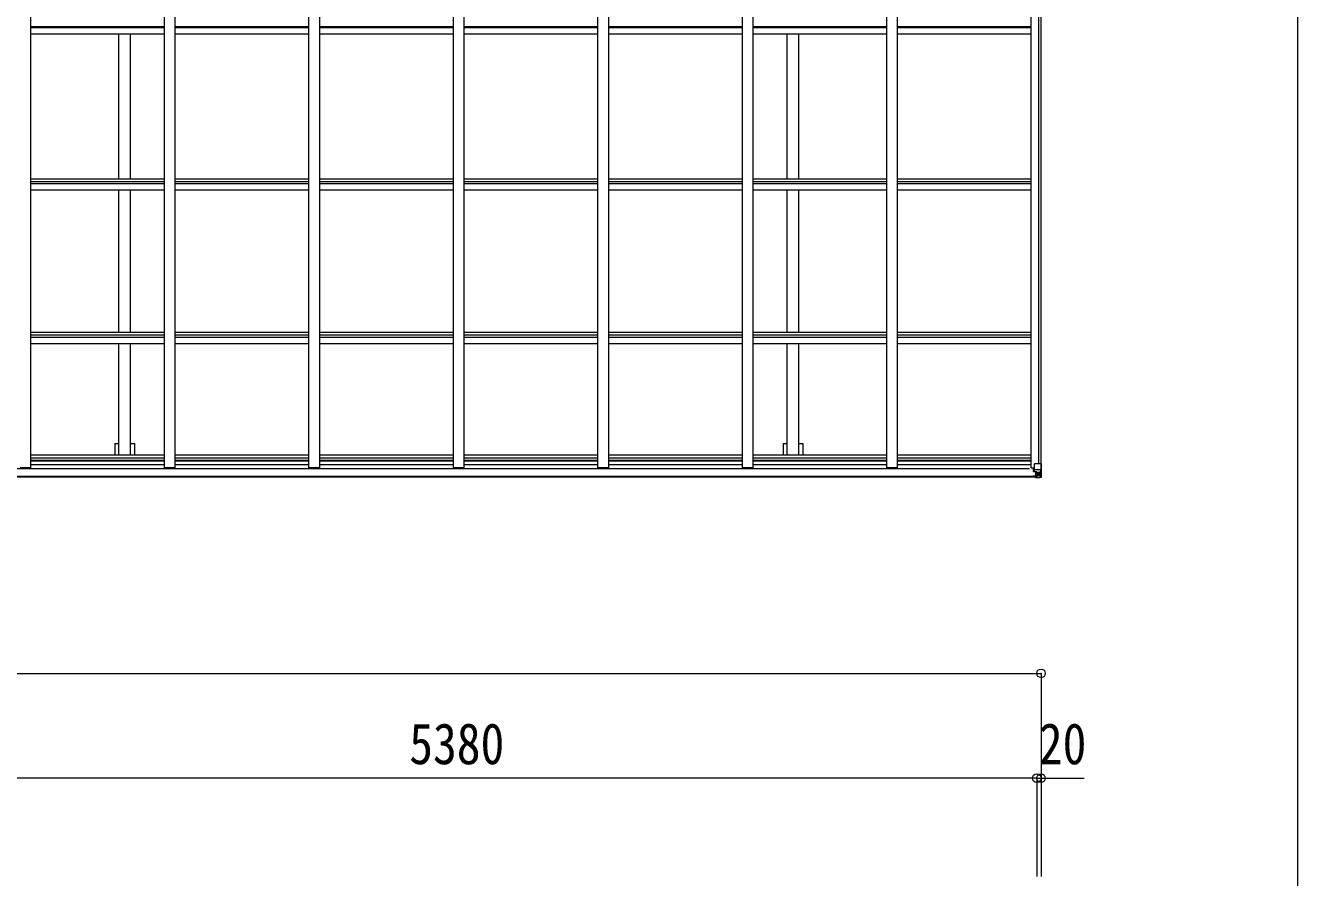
# Model space of a CAD drawing. Units: millimetres at full size, sheet at 1:40. Extents: x -11181 to 11305, y -7804 to 7716.
# Drawn here: x 4840 to 10739, y -333 to 3618 of the extents above; entities that cross this region are included whole.
import ezdxf
from ezdxf.enums import TextEntityAlignment as Align

# ---------------------------------------------------------------- set-up
doc = ezdxf.new("R2010")
doc.units = ezdxf.units.MM
doc.header["$LTSCALE"] = 40
doc.header["$PDMODE"] = 32
doc.header["$PDSIZE"] = 40
for name, color, linetype, lineweight in [('0-1_本体', 4, 'Continuous', 9), ('0-2_部品', 7, 'Continuous', 9), ('0-A_寸法', 6, 'Continuous', 9), ('F-0_240', 7, 'Continuous', 9)]:
    doc.layers.add(name, color=color, linetype=linetype, lineweight=lineweight)
doc.styles.add('ＭＳ ゴシック', font='')
doc.styles.get('ＭＳ ゴシック').set_extended_font_data('MS Gothic')

msp = doc.modelspace()

# ---------------------------------------------------------------- linework, layer by layer
at = {"layer": '0-1_本体'}
for p, q in [((4864.63, 1566.18), (4864.63, 6873.21)), ((5484.63, 1566.18), (5484.63, 6873.21)), ((5534.63, 1566.18), (5534.63, 6873.21)), ((6154.63, 1566.18), (6154.63, 6873.21)), ((6204.63, 1566.18), (6204.63, 6873.21)), ((6824.63, 1566.18), (6824.63, 6873.21)), ((6874.63, 1566.18), (6874.63, 6873.21)), ((7494.63, 1566.18), (7494.63, 6873.21)), ((7544.63, 1566.18), (7544.63, 6873.21)), ((8164.63, 1566.18), (8164.63, 6873.21)), ((8214.63, 1566.18), (8214.63, 6873.21)), ((8834.63, 1566.18), (8834.63, 6873.21)), ((8884.63, 1566.18), (8884.63, 6873.21)), ((9504.63, 1566.18), (9504.63, 6873.21)), ((9539.81, 1584.65), (9539.81, 6854.74)), ((9549.63, 1584.65), (9549.63, 6854.74)), ((5484.63, 3611.15), (4864.63, 3611.15)), ((5484.63, 3607.29), (4864.63, 3607.29)), ((6154.63, 3611.15), (5534.63, 3611.15)), ((6154.63, 3607.29), (5534.63, 3607.29)), ((6824.63, 3611.15), (6204.63, 3611.15)), ((6824.63, 3607.29), (6204.63, 3607.29)), ((7494.63, 3611.15), (6874.63, 3611.15)), ((7494.63, 3607.29), (6874.63, 3607.29)), ((8164.63, 3611.15), (7544.63, 3611.15)), ((8164.63, 3607.29), (7544.63, 3607.29)), ((8834.63, 3611.15), (8214.63, 3611.15)), ((8834.63, 3607.29), (8214.63, 3607.29)), ((9504.63, 3611.15), (8884.63, 3611.15)), ((9504.63, 3607.29), (8884.63, 3607.29)), ((5484.63, 3577.41), (4864.63, 3577.41)), ((5272.13, 2904.88), (5272.13, 3577.41)), ((5327.13, 2904.88), (5327.13, 3577.41)), ((6154.63, 3577.41), (5534.63, 3577.41)), ((6824.63, 3577.41), (6204.63, 3577.41)), ((7494.63, 3577.41), (6874.63, 3577.41)), ((8164.63, 3577.41), (7544.63, 3577.41)), ((8834.63, 3577.41), (8214.63, 3577.41)), ((8372.13, 2904.88), (8372.13, 3577.41)), ((8427.13, 2904.88), (8427.13, 3577.41)), ((9504.63, 3577.41), (8884.63, 3577.41)), ((5484.63, 2904.88), (4864.63, 2904.88)), ((5484.63, 2891.96), (4864.63, 2891.96)), ((6154.63, 2904.88), (5534.63, 2904.88)), ((6154.63, 2891.96), (5534.63, 2891.96)), ((6824.63, 2904.88), (6204.63, 2904.88)), ((6824.63, 2891.96), (6204.63, 2891.96)), ((7494.63, 2904.88), (6874.63, 2904.88)), ((7494.63, 2891.96), (6874.63, 2891.96)), ((8164.63, 2904.88), (7544.63, 2904.88)), ((8164.63, 2891.96), (7544.63, 2891.96)), ((8834.63, 2904.88), (8214.63, 2904.88)), ((8834.63, 2891.96), (8214.63, 2891.96)), ((9504.63, 2904.88), (8884.63, 2904.88)), ((9504.65, 2891.96), (8884.63, 2891.96)), ((5484.63, 2883.64), (4864.63, 2883.64)), ((5484.63, 2854.36), (4864.63, 2854.36)), ((5272.13, 2194.1), (5272.13, 2854.36)), ((5327.13, 2194.1), (5327.13, 2854.36)), ((6154.63, 2883.64), (5534.63, 2883.64)), ((6154.63, 2854.36), (5534.63, 2854.36)), ((6824.63, 2883.64), (6204.63, 2883.64)), ((6824.63, 2854.36), (6204.63, 2854.36)), ((7494.63, 2883.64), (6874.63, 2883.64)), ((7494.63, 2854.36), (6874.63, 2854.36)), ((8164.63, 2883.64), (7544.63, 2883.64)), ((8164.63, 2854.36), (7544.63, 2854.36)), ((8834.63, 2883.64), (8214.63, 2883.64)), ((8834.63, 2854.36), (8214.63, 2854.36)), ((8372.13, 2194.1), (8372.13, 2854.36)), ((8427.13, 2194.1), (8427.13, 2854.36)), ((9504.63, 2883.64), (8884.63, 2883.64)), ((9504.63, 2854.36), (8884.63, 2854.36)), ((5484.63, 2194.1), (4864.63, 2194.1)), ((6154.63, 2194.1), (5534.63, 2194.1)), ((6824.63, 2194.1), (6204.63, 2194.1)), ((7494.63, 2194.1), (6874.63, 2194.1)), ((8164.63, 2194.1), (7544.63, 2194.1)), ((8834.63, 2194.1), (8214.63, 2194.1)), ((9504.63, 2194.1), (8884.63, 2194.1)), ((5484.63, 2181.26), (4864.63, 2181.26)), ((5484.63, 2171.11), (4864.63, 2171.11)), ((5484.63, 2142.14), (4864.63, 2142.14)), ((5272.13, 1625.04), (5272.13, 2142.14)), ((5327.13, 1625.04), (5327.13, 2142.14)), ((6154.63, 2181.26), (5534.63, 2181.26)), ((6154.63, 2171.11), (5534.63, 2171.11)), ((6154.63, 2142.14), (5534.63, 2142.14)), ((6824.63, 2181.26), (6204.63, 2181.26)), ((6824.63, 2171.11), (6204.63, 2171.11)), ((6824.63, 2142.14), (6204.63, 2142.14)), ((7494.63, 2181.26), (6874.63, 2181.26)), ((7494.63, 2171.11), (6874.63, 2171.11)), ((7494.63, 2142.14), (6874.63, 2142.14)), ((8164.63, 2181.26), (7544.63, 2181.26)), ((8164.63, 2171.11), (7544.63, 2171.11)), ((8164.63, 2142.14), (7544.63, 2142.14)), ((8834.63, 2181.26), (8214.63, 2181.26)), ((8834.63, 2171.11), (8214.63, 2171.11)), ((8834.63, 2142.14), (8214.63, 2142.14)), ((8372.13, 1625.04), (8372.13, 2142.14)), ((8427.13, 1625.04), (8427.13, 2142.14)), ((9504.63, 2181.26), (8884.63, 2181.26)), ((9504.63, 2171.11), (8884.63, 2171.11)), ((9504.63, 2142.14), (8884.63, 2142.14)), ((5254.43, 1679.88), (5272.13, 1679.88)), ((5254.43, 1679.88), (5254.43, 1625.04)), ((8354.43, 1679.88), (8372.13, 1679.88)), ((8354.43, 1679.88), (8354.43, 1625.04)), ((5484.63, 1625.04), (4864.63, 1625.04)), ((5484.63, 1612.22), (4864.63, 1612.22)), ((5484.63, 1600.87), (4864.63, 1600.87)), ((5484.63, 1597.09), (4864.63, 1597.09)), ((6154.63, 1625.04), (5534.63, 1625.04)), ((6154.63, 1612.22), (5534.63, 1612.22)), ((6154.63, 1600.87), (5534.63, 1600.87)), ((6154.63, 1597.09), (5534.63, 1597.09)), ((6824.63, 1625.04), (6204.63, 1625.04)), ((6824.63, 1612.22), (6204.63, 1612.22)), ((6824.63, 1600.87), (6204.63, 1600.87)), ((6824.63, 1597.09), (6204.63, 1597.09)), ((7494.63, 1625.04), (6874.63, 1625.04)), ((7494.63, 1612.22), (6874.63, 1612.22)), ((7494.63, 1600.87), (6874.63, 1600.87)), ((7494.63, 1597.09), (6874.63, 1597.09)), ((8164.63, 1625.04), (7544.63, 1625.04)), ((8164.63, 1612.22), (7544.63, 1612.22)), ((8164.63, 1600.87), (7544.63, 1600.87)), ((8164.63, 1597.09), (7544.63, 1597.09)), ((8834.63, 1625.04), (8214.63, 1625.04)), ((8834.63, 1612.22), (8214.63, 1612.22)), ((8834.63, 1600.87), (8214.63, 1600.87)), ((8834.63, 1597.09), (8214.63, 1597.09)), ((9504.63, 1625.04), (8884.63, 1625.04)), ((9504.63, 1612.22), (8884.63, 1612.22)), ((9504.63, 1600.87), (8884.63, 1600.87)), ((9504.63, 1597.09), (8884.63, 1597.09)), ((4178.13, 1562.86), (9495.63, 1562.86)), ((4864.63, 1566.18), (4814.63, 1566.18)), ((5484.63, 1581.14), (4864.63, 1581.14)), ((5534.63, 1566.18), (5484.63, 1566.18)), ((6154.63, 1581.14), (5534.63, 1581.14)), ((6204.63, 1566.18), (6154.63, 1566.18)), ((6824.63, 1581.14), (6204.63, 1581.14)), ((6874.63, 1566.18), (6824.63, 1566.18)), ((7494.63, 1581.14), (6874.63, 1581.14)), ((7544.63, 1566.18), (7494.63, 1566.18)), ((8164.63, 1581.14), (7544.63, 1581.14)), ((8214.63, 1566.18), (8164.63, 1566.18)), ((8834.63, 1581.14), (8214.63, 1581.14)), ((8884.63, 1566.18), (8834.63, 1566.18)), ((9504.63, 1581.14), (8884.63, 1581.14)), ((9504.63, 1566.18), (9517.63, 1566.18)), ((9528.13, 1526.31), (4176.13, 1526.31)), ((9528.13, 1523.88), (4176.13, 1523.88))]:
    msp.add_line(p, q, dxfattribs=at)
for points in [[(5327.13, 1679.88), (5344.83, 1679.88), (5344.83, 1625.04)], [(8427.13, 1679.88), (8444.83, 1679.88), (8444.83, 1625.04)]]:
    msp.add_lwpolyline(points, dxfattribs=at)
at = {"layer": '0-2_部品'}
for p, q in [((9513.33, 1566.18), (9513.33, 1549.78)), ((9513.33, 1561.65), (9517.83, 1561.65)), ((9514.33, 1551.5), (9513.33, 1551.5)), ((9513.33, 1549.78), (9514.33, 1549.77)), ((9518.38, 1549.73), (9514.33, 1549.77)), ((9517.83, 1583.65), (9517.83, 1550.55)), ((9541.83, 1557.98), (9517.83, 1557.98)), ((9518.66, 1550.29), (9529.01, 1548.64)), ((9518.66, 1549.66), (9518.66, 1550.29)), ((9529.01, 1548), (9518.66, 1549.66)), ((9548.99, 1584.65), (9518.83, 1584.65)), ((9524.33, 1548.75), (9524.33, 1528.78)), ((9524.33, 1540.85), (9528.33, 1540.85)), ((9528.33, 1544.45), (9529.83, 1544.45)), ((9529.01, 1548.64), (9529.01, 1548)), ((9529.83, 1547.74), (9529.83, 1521.65)), ((9541.83, 1544.45), (9529.83, 1544.45)), ((9536.35, 1538.09), (9536.35, 1539.05)), ((9548.44, 1557.77), (9541.83, 1557.98)), ((9541.83, 1544.45), (9541.83, 1544.45)), ((9541.83, 1544.45), (9544.16, 1544.42)), ((9544.16, 1544.42), (9544.16, 1530.95)), ((9548.44, 1557.77), (9544.3, 1545.68)), ((9548.99, 1584.65), (9548.99, 1524.06)), ((9511.83, 1528.63), (9511.83, 1528.51)), ((9511.83, 1526.95), (9511.83, 1528.51)), ((9511.83, 1526.95), (9511.83, 1526.31)), ((9512.83, 1526.95), (9511.83, 1526.95)), ((9512.83, 1526.31), (9512.83, 1526.95)), ((9517.83, 1526.95), (9512.83, 1526.95)), ((9518.03, 1523.45), (9516.34, 1523.88)), ((9517.83, 1528.56), (9527.83, 1528.64)), ((9517.83, 1528.56), (9517.83, 1526.95)), ((9518.03, 1523.45), (9518.33, 1523.45)), ((9518.33, 1523.45), (9518.33, 1523.88)), ((9519.83, 1526.71), (9527.83, 1526.71)), ((9519.83, 1526.69), (9527.83, 1526.69)), ((9523.33, 1523.06), (9523.33, 1523.88)), ((9523.33, 1523.06), (9528.33, 1523.15)), ((9523.33, 1522.65), (9523.33, 1523.06)), ((9523.33, 1522.65), (9523.33, 1522.13)), ((9529.83, 1522.53), (9523.33, 1522.13)), ((9523.33, 1522.13), (9523.33, 1521.25)), ((9523.33, 1521.25), (9529.83, 1521.65)), ((9524.33, 1532.64), (9528.33, 1532.64)), ((9528.22, 1529.02), (9524.33, 1529.02)), ((9527.84, 1528.64), (9527.83, 1528.64)), ((9527.83, 1526.69), (9527.83, 1528.64)), ((9527.83, 1527.71), (9528.33, 1527.71)), ((9527.84, 1528.81), (9527.84, 1528.64)), ((9528.33, 1530.89), (9529.83, 1530.89)), ((9528.33, 1527.35), (9529.83, 1527.35)), ((9530.83, 1530.89), (9529.83, 1530.89)), ((9541.83, 1530.89), (9529.83, 1530.89)), ((9529.83, 1521.76), (9541.83, 1522.55)), ((9544.16, 1530.95), (9541.83, 1530.89)), ((9541.92, 1522.55), (9549.85, 1523.02)), ((9545.02, 1527.44), (9547.75, 1523.77)), ((9548.99, 1523.99), (9548.99, 1524.06)), ((9550.89, 1522.98), (9550.89, 1522.94)), ((9550.89, 1522.94), (9550.89, 1522.94)), ((9551.83, 1523.94), (9551.83, 1523.98))]:
    msp.add_line(p, q, dxfattribs=at)
for points in [[(9514.33, 1549.77), (9514.33, 1551.5), (9517.83, 1551.52)], [(9523.33, 1522.65), (9528.33, 1522.65), (9528.33, 1548.11)], [(9535.39, 1536.17), (9534.43, 1536.17), (9534.43, 1537.13), (9535.39, 1537.13)], [(9536.35, 1539.05), (9537.31, 1539.05), (9537.31, 1538.09)], [(9537.31, 1535.21), (9537.31, 1534.25), (9536.35, 1534.25), (9536.35, 1535.21)], [(9538.27, 1537.13), (9539.23, 1537.13), (9539.23, 1536.17), (9538.27, 1536.17)], [(9551.83, 1523.98), (9551.83, 1584.65), (9548.99, 1584.65)], [(9517.83, 1528.56), (9517.83, 1528.57), (9511.83, 1528.51)], [(9512.83, 1528.68), (9527.83, 1528.81), (9527.84, 1528.81)], [(9527.83, 1527.71), (9519.83, 1527.71), (9519.83, 1526.31)], [(9550.89, 1522.94), (9541.83, 1522.38), (9529.83, 1521.65)]]:
    msp.add_lwpolyline(points, dxfattribs=at)
msp.add_circle((9536.83, 1536.65), 5.3, dxfattribs=at)
for centre, radius, start, end in [((9518.83, 1583.65), 1, 90, 180), ((9518.77, 1551.22), 0.937, 182.32209, 263.26766), ((9518.77, 1550.59), 0.937, 182.32209, 263.26766), ((9528.9, 1547.71), 0.937, 2.32209, 83.26766), ((9528.9, 1547.07), 0.937, 2.32209, 83.26766), ((9535.39, 1538.09), 0.96, 270, 0), ((9535.39, 1535.21), 0.96, 0, 90), ((9538.27, 1538.09), 0.96, 180, 270), ((9538.27, 1535.21), 0.96, 90, 180), ((9512.69, 1520.99), 7.69, 88.96999, 96.43426), ((9527.83, 1529.14), 0.5, 270.52895, 0.04464), ((9527.83, 1526.21), 0.5, 0.00109, 90.00109), ((9527.83, 1526.19), 0.5, 359.99802, 89.99691), ((9527.82, 1529.32), 0.513, 271.88028, 1.04707), ((9547.71, 1523.94), 1.28, 311.17831, 2.45895), ((9549.68, 1510.33), 12.7, 89.24466, 95.10311), ((9550.83, 1523.98), 0.999, 273.4424, 359.95083), ((9550.83, 1523.94), 0.999, 273.4424, 359.95083), ((9550.83, 1523.93), 1, 273.50017, 0.00079)]:
    msp.add_arc(centre, radius, start, end, dxfattribs=at)
for centre, major_axis, ratio, start_param, end_param in [((9545.57, 1544.4), (0, -3), 0.468246, 4.2703918, 4.7058971), ((9547.72, 1555.42), (-0.85, -2.32), 0.403757, 2.3087461, 3.2744049), ((9623.58, 1530.89), (-81.75, 0), 0.061163, 0, 0.0007725), ((9547.03, 1531.03), (-0.03, -5), 0.573921, 4.7320603, 5.5159136), ((9548.7, 1525.96), (0.02, -3), 0.466854, 5.5234897, 6.1575023), ((9548.89, 1522.86), (-2, -0.12), 0.060933, 3.1378449, 4.2119296), ((9349.89, 1510.62), (-201, -12.36), 0.060933, 3.1373463, 3.1378449)]:
    msp.add_ellipse(centre, major_axis=major_axis, ratio=ratio, start_param=start_param, end_param=end_param, dxfattribs=at)
at = {"layer": '0-A_寸法'}
for p, q in [((-1210.36, 613.88), (9549.62, 613.88)), ((9549.62, 613.88), (9549.62, 127.48)), ((9529.62, 127.48), (4149.64, 127.48)), ((9529.62, 127.48), (9529.62, -328.09)), ((9529.62, 127.48), (9529.62, -328.09)), ((9529.62, 127.48), (9549.62, 127.48)), ((9549.62, 127.48), (9549.62, -328.09)), ((9549.62, 127.48), (9749.62, 127.48))]:
    msp.add_line(p, q, dxfattribs=at)
for p in [(9549.62, 613.88), (9529.62, 127.48), (9529.62, 127.48), (9549.62, 127.48)]:
    msp.add_point(p, dxfattribs=at)
at = {"layer": 'F-0_240', "color": 5}
msp.add_line((10739.39, 7716.46), (10739.39, -7803.54), dxfattribs=at)

# ---------------------------------------------------------------- texts
at = {"layer": '0-A_寸法', "color": 7, "style": 'ＭＳ ゴシック', "width": 0.85}
for s, p in [('5380', (6619.63, 135.48)), ('20', (9539.62, 135.48))]:
    msp.add_text(s, height=190.6, dxfattribs=at).set_placement(p, align=Align.BOTTOM_LEFT)

doc.saveas('drawing.dxf')
